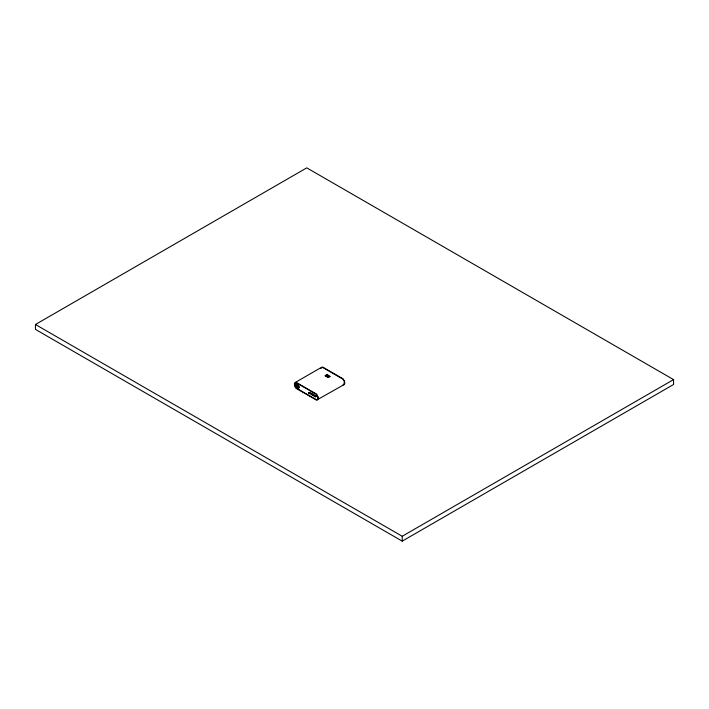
<?xml version="1.0" encoding="UTF-8"?>
<svg xmlns="http://www.w3.org/2000/svg" width="709" height="709" viewBox="0 0 709 709"><rect width="100%" height="100%" fill="white"/><g stroke="black" fill="none" stroke-linecap="round" stroke-linejoin="round"><path stroke-width="1.06" d="M298.205 386.591L297.328 386.077L298.152 386.609M312.483 394.47L315.842 396.216M320.893 368.423L322.604 367.014L343.067 378.836L344.618 381.531L344.778 383.445L343.998 384.641L316.568 400.151L296.096 388.337L294.811 386.343L294.386 383.729L295.166 382.532L321.664 367.235M344.282 383.613L344.282 381.469M326.796 376.142L328.285 375.238L327.762 374.937L325.803 376.187L328.116 377.578L330.226 376.364L328.116 376.975L326.814 376.204M317.499 399.938L318.27 397.519L316.568 394.133L296.096 382.319L295.166 382.532M344.042 383.977L343.342 384.384M297.798 386.786L297.496 386.795M35.45 324.5L306.775 167.856L673.55 379.607L673.55 384.5L402.225 541.144L35.45 329.393L35.45 324.5L402.225 536.261L673.55 379.607M311.207 393.3L310.56 393.681L309.142 392.866L309.798 392.307M310.462 393.548L308.876 392.387L308.699 393.016L309.611 392.494M309.142 392.866L309.798 392.485M308.699 393.016L310.462 394.036L311.207 393.123M316.054 396.109L311.827 393.69L311.827 394.789L313.13 394.036M321.939 367.634L322.71 367.448L342.961 379.147L344.042 380.839M343.998 384.641L343.067 384.854M296.397 383.817L295.458 384.438L295.52 385.492M296.867 385.288L297.328 385.359M296.362 383.737L298.267 384.898M297.691 386.901L297 386.432M297.815 388.186L299.136 387.584L298.303 384.863M296.832 383.808L297.328 384.03M312.483 394.275L316.054 396.473M309.142 392.68L310.56 393.495M311.827 394.789L315.709 397.022L315.709 395.932M296.849 387.628L298.702 388.248L299.012 386.006M297.328 388.045L295.387 384.916M297.523 385.421L298.037 386.254M297.656 385.643L296.814 385.209L296.867 386.254M296.007 386.644L296.397 387.176M402.225 536.261L402.225 541.144M294.722 383.986L294.873 385.696L296.202 388.045L316.462 399.743C319.103 399.335 317.765 395.675 316.462 394.426L296.202 382.727L294.722 383.986M327.053 374.529L324.935 375.752L325.466 376.054L327.585 374.831L327.053 374.529M328.754 375.513L327.523 376.222L329.233 375.779L328.754 375.513"/></g></svg>
